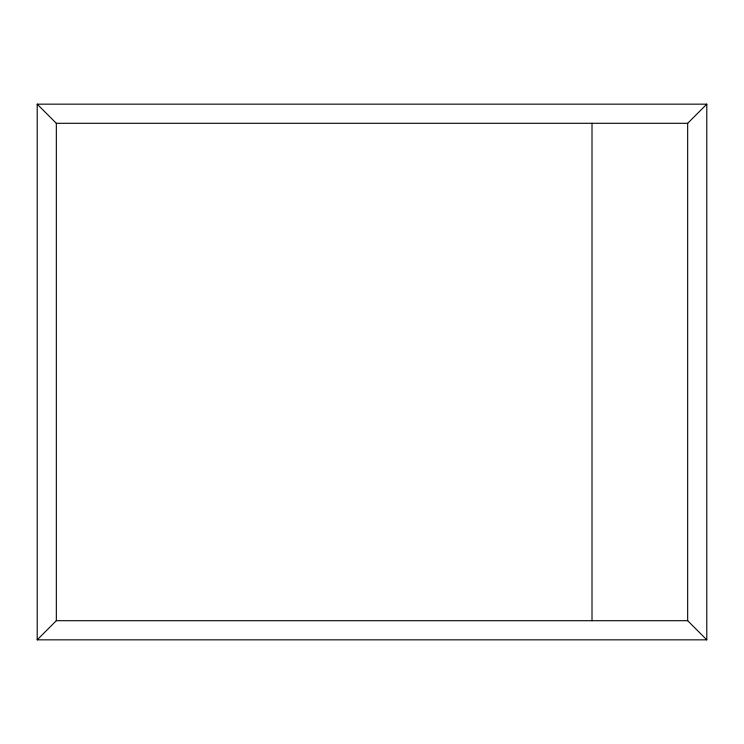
<?xml version="1.0" encoding="UTF-8"?>
<svg xmlns="http://www.w3.org/2000/svg" width="744" height="744" viewBox="0 0 744 744"><rect width="100%" height="100%" fill="white"/><g stroke="black" fill="none" stroke-linecap="round" stroke-linejoin="round"><path stroke-width="1.12" d="M37.2 639.84L56.33 620.71L687.67 620.71L706.8 639.84L706.8 104.16L37.2 104.16L37.2 639.84L706.8 639.84M37.2 104.16L56.33 123.29L687.67 123.29L706.8 104.16M687.67 123.29L687.67 620.71M592.01 123.29L592.01 620.71M56.33 123.29L56.33 620.71"/></g></svg>
